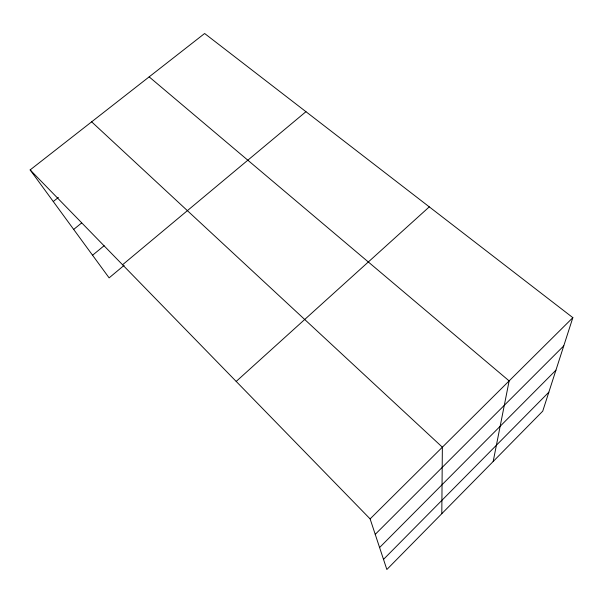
<?xml version="1.0" encoding="UTF-8"?>
<svg xmlns="http://www.w3.org/2000/svg" width="603" height="603" viewBox="0 0 603 603"><rect width="100%" height="100%" fill="white"/><g stroke="black" fill="none" stroke-linecap="round" stroke-linejoin="round"><path stroke-width="0.9" d="M441.803 513.681L442.361 447.185L91.648 121.829M493.179 461.491L509.136 380.9L149.152 76.867M572.85 317.653L542.73 411.148L386.855 569.503L370.121 518.904L30.15 169.91L204.628 33.497L572.85 317.653L370.121 518.904M383.508 559.388L548.836 392.206M379.589 547.539L555.928 370.182M375.232 534.356L563.76 345.873M236.195 381.428L429.291 206.867M122.552 264.77L305.955 111.691M124.135 265.328L109.12 277.87L30.15 169.91M92.568 255.235L104.123 245.715M73.679 229.419L81.646 222.952M53.275 201.523L58.385 197.452"/></g></svg>
